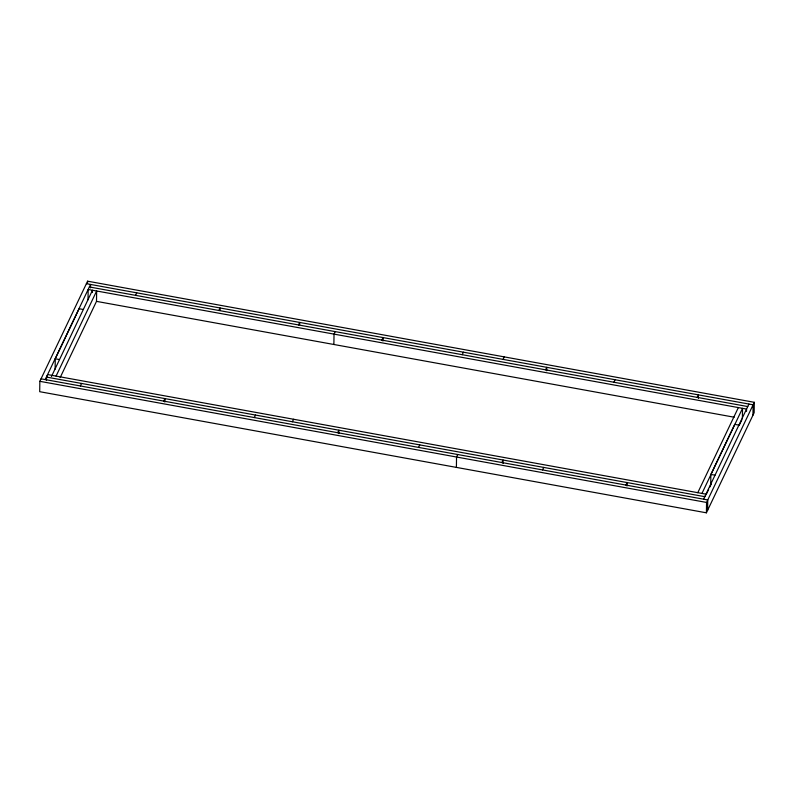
<?xml version="1.0" encoding="UTF-8"?>
<svg xmlns="http://www.w3.org/2000/svg" width="794" height="794" viewBox="0 0 794 794"><rect width="100%" height="100%" fill="white"/><g stroke="black" fill="none" stroke-linecap="round" stroke-linejoin="round"><path stroke-width="1.19" d="M39.849 381.319L39.7 391.69L706.412 512.815L754.151 412.682L754.3 402.31L87.588 281.185L39.849 381.319L706.561 502.443L754.3 402.31M46.489 380.554L46.538 377.09L47.729 374.589L706.114 494.196L704.923 496.707L46.538 377.09M55.123 369.17L55.262 358.799L79.132 308.727L83.301 309.491M87.548 283.488L87.588 281.185M88.025 299.824L88.174 289.453L746.549 409.069L746.519 411.371M90.506 287.904L90.556 284.451L45.208 379.572M92.441 292.539L92.481 290.237L51.461 376.515M60.136 377.636L96.501 301.363L96.65 290.991L56.066 376.108M164.844 402.052L164.894 398.598L163.703 401.099M220.057 310.285L220.087 307.983L218.896 310.484M299.646 324.746L299.675 322.443L298.484 324.945M333.877 344.487L334.026 334.115L335.217 331.614M338.81 433.653L338.859 430.199L337.668 432.7M382.966 341.033L383.016 337.579L381.825 340.08M456.401 467.388L456.54 457.016L457.731 454.515M503.068 463.498L503.118 460.044L501.917 462.545M546.719 370.788L546.768 367.324L545.577 369.835M627.022 486.017L627.062 482.563L625.871 485.065M698.383 398.34L698.432 394.876L697.231 397.387M706.412 512.815L706.561 502.443M707.613 510.314L707.752 499.942L41.04 378.817M710.719 484.797L710.858 474.425L734.728 424.363L738.896 425.118M742.38 418.706L742.529 408.334L701.946 493.441M752.96 415.183L753.109 404.811L86.387 283.686M80.363 385.963L81.554 383.452M135.556 295.338L136.747 292.837M254.328 417.565L255.519 415.064M292.391 421.763L293.582 419.252M462.237 354.69L463.428 352.189M418.587 447.399L419.778 444.898M503.088 359.394L504.279 356.893M542.53 469.919L543.731 467.418M613.891 382.242L615.092 379.74M697.777 492.687L738.36 407.58M703.583 499.178L748.941 404.057M706.541 493.868L708.655 489.441M709.707 487.238L711.285 483.923M739.224 425.336L741.854 419.808M89.365 286.952L747.75 406.558M96.55 301.373L734.202 417.217M710.858 474.425L715.027 475.179M55.262 358.799L59.431 359.553"/></g></svg>
